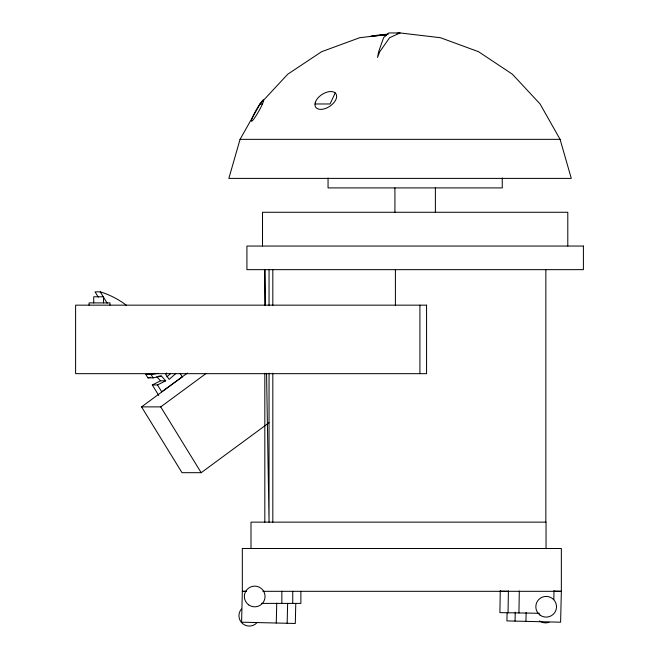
<?xml version="1.0" encoding="UTF-8"?>
<svg xmlns="http://www.w3.org/2000/svg" width="659" height="659" viewBox="0 0 659 659"><rect width="100%" height="100%" fill="white"/><g stroke="black" fill="none" stroke-linecap="round" stroke-linejoin="round"><path stroke-width="0.99" d="M500.263 590.711L499.901 612.631L539.424 613.29M508.04 612.771L508.402 590.851M518.938 612.952L519.3 591.032M553.84 599.575L553.988 590.604M276.269 623.019L276.739 603.092M287.159 623.274L287.637 603.356M295.776 603.545L295.298 623.472L241.598 622.195L242.331 591.312L242.331 548.486L561.344 548.486L561.344 591.312L560.611 622.195L506.911 620.91L507.101 612.944M515.041 621.107L515.256 612.137M525.94 621.363L526.154 612.4M387.962 34.375L359.715 37.711L321.576 51.723L287.736 74.22L260.066 103.974L240.065 139.346L228.846 178.4L571.295 178.4L560.076 139.346L540.075 103.974L512.405 74.22L478.566 51.723L440.426 37.711L400.071 32.95L388.802 32.95L383.579 37.711L378.645 51.723L377.525 57.448L379.757 51.723L389.626 37.711L400.071 32.95L397.048 33.304M166.62 372.945L165.821 374.74L169.174 379.353L175.78 373.612M335.2 92.944L330.068 103.974L315.043 103.974M166.916 376.8L170.59 373.612M158.737 395.441L152.295 384.955L157.485 384.955L161.686 391.792L187.494 373.052M269.07 422.707L201.193 472.692L182.016 472.692L141.553 406.883L182.444 376.775M141.553 406.883L160.73 406.883L206.259 373.365M152.295 384.955L160.532 380.803L165.722 380.803L161.397 376.075L158.803 376.075M157.485 384.955L165.722 380.803M154.824 373.365L145.853 374.485L147.937 377.871L150.689 377.277M147.937 377.871L153.127 377.871L161.397 376.075M145.853 374.485L151.043 374.485L158.292 373.365M383.184 35.248L386.092 34.853M370.58 36.55L387.583 34.474M260.066 103.974L262.447 103.974M240.065 139.346L560.076 139.346M126.413 305.29A94.608 86.444 90 0 0 100.234 291.855L95.036 291.855L98.257 297.094M246.441 591.312L242.331 591.312L246.417 591.403M262.883 591.312L561.344 591.312L554.203 591.139M261.442 603.397L300.883 603.397L300.883 591.312M500.255 591.172L508.394 591.312M156.817 376.75L160.532 380.803M180.212 373.472L182.189 376.693M100.234 291.855L107.211 303.206M151.043 374.485L153.127 377.871M160.73 406.883L201.193 472.692M265.429 305.578L264.827 269.655L264.827 305.578M266.557 373.315L269.045 522.142L269.045 373.2M567.794 246.046L567.794 212.272L262.513 212.272L262.513 246.046M546.039 548.486L546.039 522.142L250.997 522.142L250.997 548.486M545.85 269.449L545.85 522.142M502.265 177.996L502.265 187.906L328.05 187.906L328.05 177.996M435.385 187.906L435.385 212.272M419.915 305.158L419.915 373.669M395.4 269.655L395.408 305.422M394.922 187.906L394.922 212.272M292.744 591.312L292.744 603.397M281.846 591.312L281.846 603.397M272.818 269.449L272.818 305.405M272.818 373.2L272.818 522.142M269.045 269.449L269.045 305.405M264.827 373.315L264.827 522.142M109.971 305.158L109.971 302.909L89.072 302.909L89.072 305.158M103.521 302.909L103.521 296.781L93.718 296.781L93.718 302.909M549.013 622.285A10.346 10.346 0 0 1 539.556 620.935M257.158 622.467A10.346 10.346 0 0 1 242.561 623.587A10.346 10.346 0 0 1 241.449 608.99M371.627 36.55A10.412 0.47 -6.3 0 1 374.221 35.652A10.412 0.47 -6.3 0 1 387.838 34.194M315.323 102.367L314.944 104.559A12.134 7.076 -33.4 0 0 330.365 105.901A12.134 7.076 -33.4 0 0 332.779 91.749A12.134 7.076 -33.4 0 0 315.323 102.367M253.674 114.855L252.554 117.261A12.266 1.4 -60.5 0 0 256.269 115.416A12.266 1.4 -60.5 0 0 263.493 99.921A12.266 1.4 -60.5 0 0 253.674 114.855M583.396 246.046L246.919 246.046L246.919 269.655L583.396 269.655L583.396 246.046M426.562 305.158L75.604 305.158L75.604 373.669L426.562 373.669L426.562 305.158M248.674 604.88A10.346 10.346 0 0 0 265.017 597.515A10.346 10.346 0 0 0 250.461 587.045A10.346 10.346 0 0 0 248.674 604.88M539.985 615.053A10.346 10.346 0 0 0 556.451 607.96A10.346 10.346 0 0 0 542.077 597.252A10.346 10.346 0 0 0 539.985 615.053"/></g></svg>
